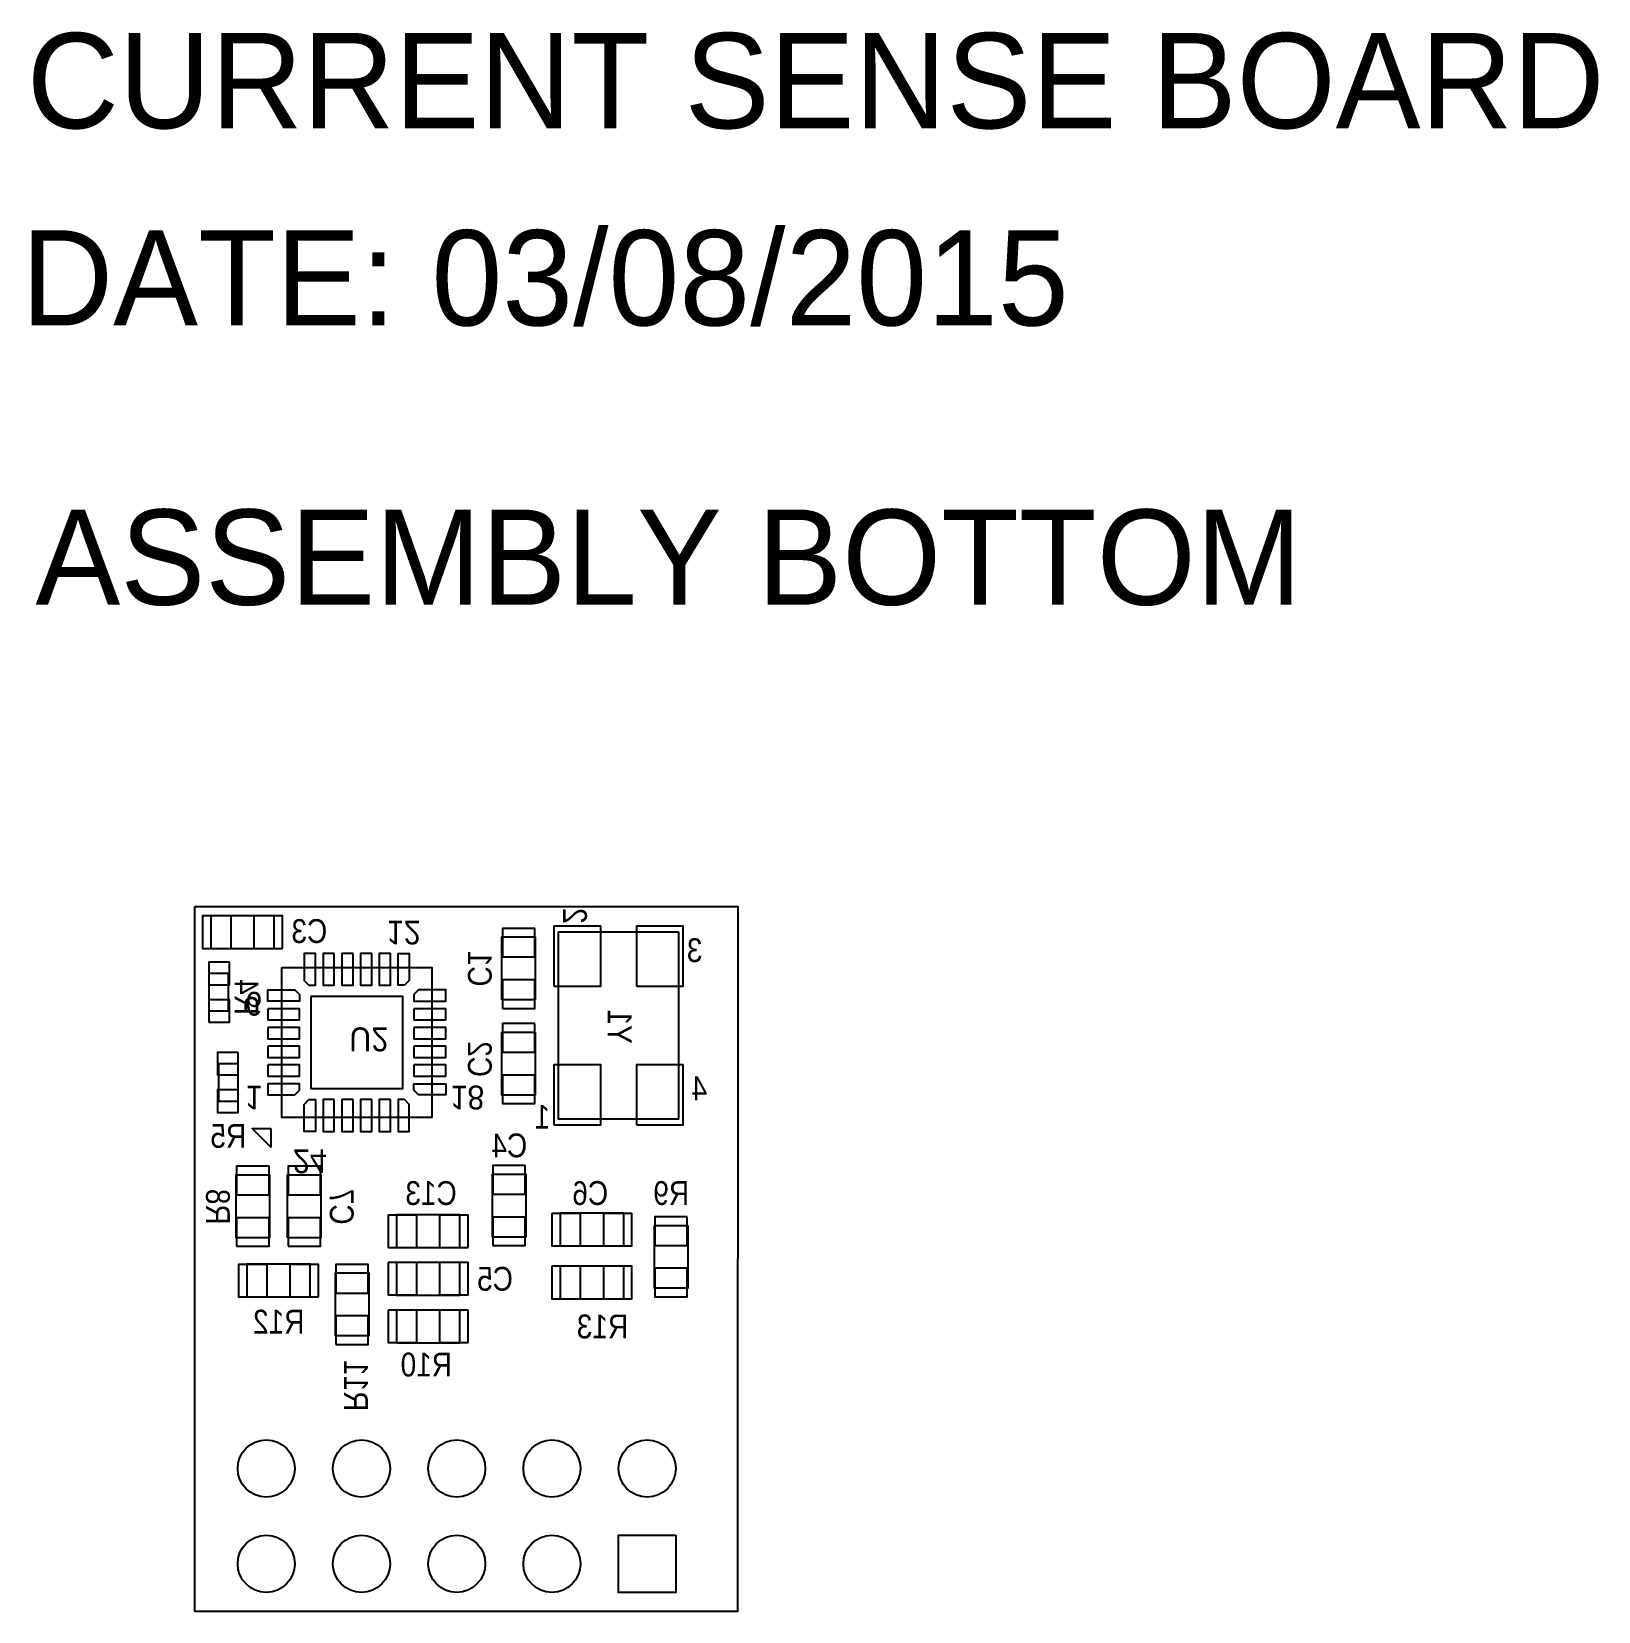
# Model space of a CAD drawing. Extents: x -4.4 to 37.4, y 0 to 42.1.
import ezdxf
from ezdxf.enums import TextEntityAlignment as Align

# ---------------------------------------------------------------- set-up
doc = ezdxf.new("R2010")
doc.units = 0
for name, color, linetype in [('BG_OUTLINE', 2, 'CONTINUOUS'), ('DF_FILM_LABEL_OUTLINE', 3, 'CONTINUOUS'), ('PG_ASSEMBLY_BOTTOM', 5, 'CONTINUOUS'), ('PIN_BOTTOM', 6, 'CONTINUOUS'), ('RD_ASSEMBLY_BOTTOM', 7, 'CONTINUOUS')]:
    doc.layers.add(name, color=color, linetype=linetype)

msp = doc.modelspace()

# ---------------------------------------------------------------- linework, layer by layer
at = {"layer": 'BG_OUTLINE'}
msp.add_lwpolyline([(-0.004318, 18.796), (14.48181, 18.796), (14.471396, 0), (0, 0)], close=True, dxfattribs=at)
at = {"layer": 'PG_ASSEMBLY_BOTTOM'}
for points in [[(2.1082, 17.6657), (0.4318, 17.6657), (0.4318, 18.5547), (2.1082, 18.5547)], [(12.902438, 18.121122), (12.902438, 13.120878), (9.702546, 13.120878), (9.702546, 18.121122)], [(8.190992, 16.3068), (8.190992, 17.9832), (9.079992, 17.9832), (9.079992, 16.3068)], [(0.380492, 16.002), (0.380492, 17.018), (0.888492, 17.018), (0.888492, 16.002)], [(2.317496, 17.169892), (6.317488, 17.169892), (6.317488, 13.1699), (2.317496, 13.1699)], [(9.079992, 15.4432), (9.079992, 13.7668), (8.190992, 13.7668), (8.190992, 15.4432)], [(1.142492, 14.613128), (1.142492, 13.597128), (0.634492, 13.597128), (0.634492, 14.613128)], [(2.027428, 12.879832), (2.027428, 12.37996), (1.527556, 12.879832)], [(1.100074, 9.962896), (1.100074, 11.639296), (1.989074, 11.639296), (1.989074, 9.962896)], [(2.471674, 9.962896), (2.471674, 11.639296), (3.360674, 11.639296), (3.360674, 9.962896)], [(7.9375, 9.9822), (7.9375, 11.6586), (8.8265, 11.6586), (8.8265, 9.9822)], [(7.060692, 9.6901), (5.384292, 9.6901), (5.384292, 10.5791), (7.060692, 10.5791)], [(9.7536, 10.623804), (11.43, 10.623804), (11.43, 9.734804), (9.7536, 9.734804)], [(13.1445, 10.293096), (13.1445, 8.616696), (12.2555, 8.616696), (12.2555, 10.293096)], [(5.384292, 9.315196), (7.060692, 9.315196), (7.060692, 8.426196), (5.384292, 8.426196)], [(3.068574, 8.375396), (1.392174, 8.375396), (1.392174, 9.264396), (3.068574, 9.264396)], [(3.745992, 7.346696), (3.745992, 9.023096), (4.634992, 9.023096), (4.634992, 7.346696)], [(9.7536, 9.213596), (11.43, 9.213596), (11.43, 8.324596), (9.7536, 8.324596)], [(5.384292, 8.045196), (7.060692, 8.045196), (7.060692, 7.156196), (5.384292, 7.156196)]]:
    msp.add_lwpolyline(points, close=True, dxfattribs=at)
at = {"layer": 'PIN_BOTTOM'}
for points in [[(0.9652, 17.6784), (0.9652, 18.542), (0.2032, 18.542), (0.2032, 17.6784)], [(2.3368, 17.6784), (2.3368, 18.542), (1.5748, 18.542), (1.5748, 17.6784)], [(8.203692, 17.4498), (9.067292, 17.4498), (9.067292, 18.2118), (8.203692, 18.2118)], [(9.577451, 16.670909), (10.827385, 16.670909), (10.827385, 18.270855), (9.577451, 18.270855)], [(11.777599, 16.670909), (13.027533, 16.670909), (13.027533, 18.270855), (11.777599, 18.270855)], [(0.371602, 16.710152), (0.922782, 16.710152), (0.922782, 17.309592), (0.371602, 17.309592)], [(3.04292, 16.694912), (3.217672, 16.694912), (3.217672, 17.544796), (2.917444, 17.544796), (2.917444, 16.820134)], [(3.717417, 17.544796), (3.417443, 17.544796), (3.417443, 16.694912), (3.717417, 16.694912)], [(4.217543, 17.544796), (3.917569, 17.544796), (3.917569, 16.694912), (4.217543, 16.694912)], [(4.717415, 17.544796), (4.417441, 17.544796), (4.417441, 16.694912), (4.717415, 16.694912)], [(5.217541, 17.544796), (4.917567, 17.544796), (4.917567, 16.694912), (5.217541, 16.694912)], [(5.592064, 16.694912), (5.417312, 16.694912), (5.417312, 17.544796), (5.71754, 17.544796), (5.71754, 16.820134)], [(2.792476, 16.444468), (2.792476, 16.269716), (1.942592, 16.269716), (1.942592, 16.569944), (2.667254, 16.569944)], [(5.842508, 16.444468), (5.842508, 16.269716), (6.692392, 16.269716), (6.692392, 16.569944), (5.96773, 16.569944)], [(8.203692, 16.0782), (9.067292, 16.0782), (9.067292, 16.8402), (8.203692, 16.8402)], [(0.371602, 15.710408), (0.922782, 15.710408), (0.922782, 16.309848), (0.371602, 16.309848)], [(1.942592, 16.069945), (1.942592, 15.769971), (2.792476, 15.769971), (2.792476, 16.069945)], [(3.09245, 16.394938), (3.09245, 13.944854), (5.542534, 13.944854), (5.542534, 16.394938)], [(5.842508, 16.069945), (5.842508, 15.769971), (6.692392, 15.769971), (6.692392, 16.069945)], [(9.067292, 15.6718), (8.203692, 15.6718), (8.203692, 14.9098), (9.067292, 14.9098)], [(1.942592, 15.569819), (1.942592, 15.269845), (2.792476, 15.269845), (2.792476, 15.569819)], [(5.842508, 15.569819), (5.842508, 15.269845), (6.692392, 15.269845), (6.692392, 15.569819)], [(1.151382, 14.90472), (0.600202, 14.90472), (0.600202, 14.30528), (1.151382, 14.30528)], [(1.942592, 15.069947), (1.942592, 14.769973), (2.792476, 14.769973), (2.792476, 15.069947)], [(5.842508, 15.069947), (5.842508, 14.769973), (6.692392, 14.769973), (6.692392, 15.069947)], [(1.942592, 14.569821), (1.942592, 14.269847), (2.792476, 14.269847), (2.792476, 14.569821)], [(5.842508, 14.569821), (5.842508, 14.269847), (6.692392, 14.269847), (6.692392, 14.569821)], [(9.577451, 12.971145), (10.827385, 12.971145), (10.827385, 14.571091), (9.577451, 14.571091)], [(11.777599, 12.971145), (13.027533, 12.971145), (13.027533, 14.571091), (11.777599, 14.571091)], [(1.151382, 13.904976), (0.600202, 13.904976), (0.600202, 13.305536), (1.151382, 13.305536)], [(2.792476, 13.895324), (2.792476, 14.070076), (1.942592, 14.070076), (1.942592, 13.769848), (2.667254, 13.769848)], [(5.842508, 13.895324), (5.842508, 14.070076), (6.692392, 14.070076), (6.692392, 13.769848), (5.96773, 13.769848)], [(9.067292, 14.3002), (8.203692, 14.3002), (8.203692, 13.5382), (9.067292, 13.5382)], [(3.04292, 13.64488), (3.217672, 13.64488), (3.217672, 12.794996), (2.917444, 12.794996), (2.917444, 13.519658)], [(3.717417, 13.64488), (3.417443, 13.64488), (3.417443, 12.794996), (3.717417, 12.794996)], [(4.217543, 13.64488), (3.917569, 13.64488), (3.917569, 12.794996), (4.217543, 12.794996)], [(4.717415, 13.64488), (4.417441, 13.64488), (4.417441, 12.794996), (4.717415, 12.794996)], [(5.217541, 13.64488), (4.917567, 13.64488), (4.917567, 12.794996), (5.217541, 12.794996)], [(5.592064, 13.64488), (5.417312, 13.64488), (5.417312, 12.794996), (5.71754, 12.794996), (5.71754, 13.519658)], [(1.112774, 11.105896), (1.976374, 11.105896), (1.976374, 11.867896), (1.112774, 11.867896)], [(2.484374, 11.105896), (3.347974, 11.105896), (3.347974, 11.867896), (2.484374, 11.867896)], [(7.9502, 11.1252), (8.8138, 11.1252), (8.8138, 11.8872), (7.9502, 11.8872)], [(5.917692, 9.7028), (5.917692, 10.5664), (5.155692, 10.5664), (5.155692, 9.7028)], [(7.289292, 9.7028), (7.289292, 10.5664), (6.527292, 10.5664), (6.527292, 9.7028)], [(9.525, 10.611104), (9.525, 9.747504), (10.287, 9.747504), (10.287, 10.611104)], [(10.8966, 10.611104), (10.8966, 9.747504), (11.6586, 9.747504), (11.6586, 10.611104)], [(1.112774, 9.734296), (1.976374, 9.734296), (1.976374, 10.496296), (1.112774, 10.496296)], [(2.484374, 9.734296), (3.347974, 9.734296), (3.347974, 10.496296), (2.484374, 10.496296)], [(7.9502, 9.7536), (8.8138, 9.7536), (8.8138, 10.5156), (7.9502, 10.5156)], [(13.1318, 10.521696), (12.2682, 10.521696), (12.2682, 9.759696), (13.1318, 9.759696)], [(5.155692, 9.302496), (5.155692, 8.438896), (5.917692, 8.438896), (5.917692, 9.302496)], [(6.527292, 9.302496), (6.527292, 8.438896), (7.289292, 8.438896), (7.289292, 9.302496)], [(1.925574, 8.388096), (1.925574, 9.251696), (1.163574, 9.251696), (1.163574, 8.388096)], [(3.297174, 8.388096), (3.297174, 9.251696), (2.535174, 9.251696), (2.535174, 8.388096)], [(3.758692, 8.489696), (4.622292, 8.489696), (4.622292, 9.251696), (3.758692, 9.251696)], [(9.525, 9.200896), (9.525, 8.337296), (10.287, 8.337296), (10.287, 9.200896)], [(10.8966, 9.200896), (10.8966, 8.337296), (11.6586, 8.337296), (11.6586, 9.200896)], [(13.1318, 9.150096), (12.2682, 9.150096), (12.2682, 8.388096), (13.1318, 8.388096)], [(5.155692, 8.032496), (5.155692, 7.168896), (5.917692, 7.168896), (5.917692, 8.032496)], [(6.527292, 8.032496), (6.527292, 7.168896), (7.289292, 7.168896), (7.289292, 8.032496)], [(3.758692, 7.118096), (4.622292, 7.118096), (4.622292, 7.880096), (3.758692, 7.880096)], [(12.825222, 2.032), (12.825222, 0.508), (11.301222, 0.508), (11.301222, 2.032)]]:
    msp.add_lwpolyline(points, close=True, dxfattribs=at)
for centre in [(1.903222, 3.81), (4.443222, 3.81), (6.983222, 3.81), (9.523222, 3.81), (12.063222, 3.81), (1.903222, 1.27), (4.443222, 1.27), (6.983222, 1.27), (9.523222, 1.27)]:
    msp.add_circle(centre, 0.762, dxfattribs=at)

# ---------------------------------------------------------------- texts
at = {"layer": 'DF_FILM_LABEL_OUTLINE'}
for s, p in [('CURRENT SENSE BOARD', (-4.483608, 39.545514)), ('DATE: 03/08/2015', (-4.636008, 34.287714))]:
    msp.add_text(s, height=2.54, dxfattribs=at).set_placement(p)
at = {"layer": 'PG_ASSEMBLY_BOTTOM'}
msp.add_text('ASSEMBLY BOTTOM', height=2.54, dxfattribs=at).set_placement((-4.255008, 26.839418))
at = {"layer": 'PG_ASSEMBLY_BOTTOM', "text_generation_flag": 2, "width": 0.88}
msp.add_text('2', height=0.635, rotation=270, dxfattribs=at).set_placement((9.821418, 18.3388))
at = {"layer": 'PG_ASSEMBLY_BOTTOM', "text_generation_flag": 2, "width": 0.96}
for s, p in [('12', (5.567426, 18.419826)), ('6', (1.567434, 16.519906)), ('1', (1.567434, 14.019784)), ('18', (7.267448, 14.019784)), ('24', (3.067558, 12.320016))]:
    msp.add_text(s, height=0.635, rotation=180, dxfattribs=at).set_placement(p, align=Align.CENTER)
at = {"layer": 'PG_ASSEMBLY_BOTTOM', "text_generation_flag": 2, "width": 0.88}
for s, p in [('3', (13.5382, 17.314418)), ('4', (13.6652, 13.631418)), ('1', (9.4742, 12.869418))]:
    msp.add_text(s, height=0.635, dxfattribs=at).set_placement(p)
at = {"layer": 'RD_ASSEMBLY_BOTTOM', "text_generation_flag": 2, "width": 0.88}
for s, p in [('C3', (3.5306, 17.822418)), ('C4', (8.8646, 12.107418)), ('C13', (6.984492, 10.837164)), ('C6', (11.0236, 10.837418)), ('R9', (13.1826, 10.837164)), ('C5', (8.4836, 8.551418)), ('R12', (2.921, 7.408418)), ('R13', (11.557, 7.281418)), ('R10', (6.858, 6.265418))]:
    msp.add_text(s, height=0.635, dxfattribs=at).set_placement(p)
at = {"layer": 'RD_ASSEMBLY_BOTTOM', "text_generation_flag": 2}
for s, rotation, width, p in [('C1', 270, 0.88, (7.281418, 16.6624)), ('Y1', 270, 0.88, (11.013694, 15.136876)), ('U2', 180, 0.96, (4.117594, 15.569946)), ('C2', 270, 0.88, (7.281418, 14.2494)), ('R8', 270, 0.88, (0.296418, 10.3124)), ('C7', 270, 0.88, (3.598418, 10.3124)), ('R11', 270, 0.88, (3.979418, 5.334))]:
    msp.add_text(s, height=0.635, rotation=rotation, dxfattribs=dict(at, width=width)).set_placement(p)
at = {"layer": 'RD_ASSEMBLY_BOTTOM', "text_generation_flag": 2, "width": 0.88}
msp.add_text('R4', height=0.635, rotation=270, dxfattribs=at).set_placement((1.058418, 16.383), align=Align.CENTER)
msp.add_text('R5', height=0.635, dxfattribs=at).set_placement((0.889, 12.361418), align=Align.CENTER)

doc.saveas('drawing.dxf')
